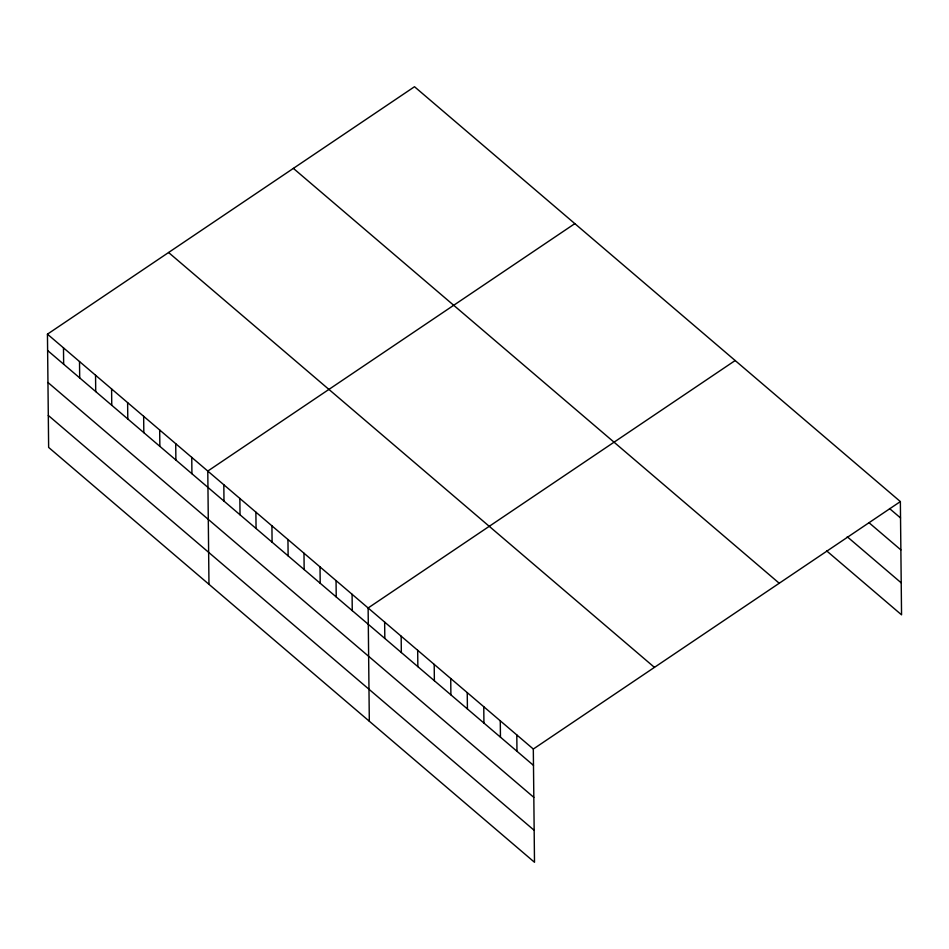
<?xml version="1.0" encoding="UTF-8"?>
<svg xmlns="http://www.w3.org/2000/svg" width="949" height="949" viewBox="0 0 949 949"><rect width="100%" height="100%" fill="white"/><g stroke="black" fill="none" stroke-linecap="round" stroke-linejoin="round"><path stroke-width="1.42" d="M47.45 334.167L533.314 749.034L534.501 862.273L48.636 447.418L47.45 334.167L414.499 86.727L900.364 501.582L901.55 614.833L826.662 550.883M574.833 223.632L207.784 471.072L208.97 584.323M735.167 360.537L368.129 607.977L369.315 721.228M533.314 749.034L900.364 501.582M889.521 508.534L900.53 517.94M868.928 522.638L900.874 549.91M847.255 536.778L901.218 582.852M293.371 168.376L779.236 583.244M168.578 252.505L654.442 667.372M47.616 350.513L533.492 765.38M47.96 382.494L533.824 797.362M48.304 415.437L534.168 830.304M516.802 734.929L516.968 751.276M500.277 720.825L500.455 737.171M483.765 706.72L483.931 723.067M467.24 692.616L467.418 708.962M450.728 678.511L450.894 694.858M434.203 664.407L434.369 680.753M417.679 650.302L417.857 666.649M401.166 636.186L401.332 652.544M384.642 622.081L384.82 638.44M352.091 594.288L352.257 610.634M336.053 580.598L336.231 596.945M320.027 566.909L320.193 583.255M303.988 553.22L304.154 569.566M287.95 539.53L288.128 555.877M271.924 525.841L272.09 542.187M255.886 512.152L256.064 528.498M239.86 498.45L240.026 514.809M223.822 484.761L223.988 501.108M191.757 457.382L191.923 473.729M175.719 443.693L175.885 460.04M159.681 430.004L159.859 446.35M143.655 416.314L143.821 432.661M127.617 402.625L127.795 418.972M111.591 388.936L111.757 405.282M95.552 375.235L95.719 391.593M79.514 361.545L79.692 377.904M63.488 347.856L63.654 364.202"/></g></svg>
